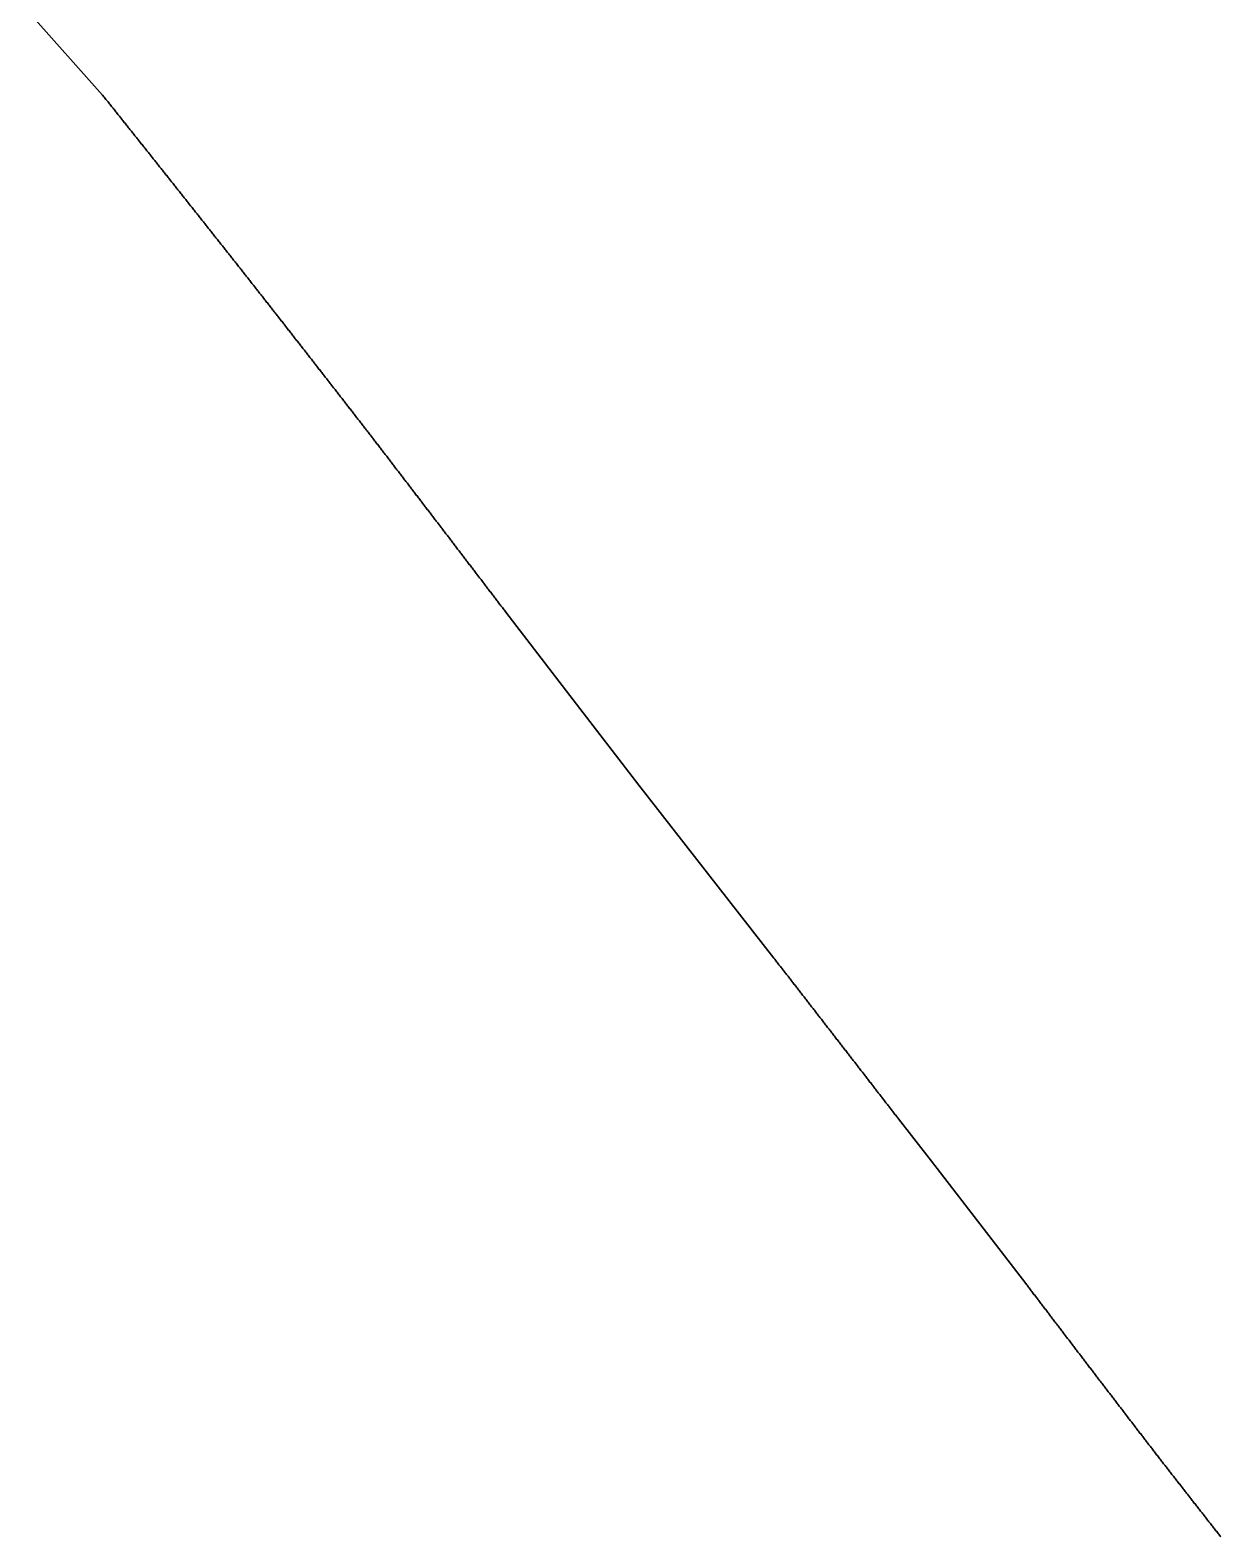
# Model space of a CAD drawing. Header units: inches. Extents: x 130170 to 284068, y 377793 to 804530.
# Drawn here: x 184656.6 to 184866.7, y 503491.8 to 503757.6 of the extents above; entities that cross this region are included whole.
import ezdxf

# ---------------------------------------------------------------- set-up
doc = ezdxf.new("R2010")
doc.units = ezdxf.units.IN
doc.header["$MEASUREMENT"] = 0
doc.layers.add('muni_il', color=7, linetype='Continuous')

msp = doc.modelspace()

# ---------------------------------------------------------------- linework, layer by layer
at = {"layer": 'muni_il'}
for points in [[(184866.66, 503491.77), (184866.53, 503491.93), (184866.41, 503492.09), (184866.29, 503492.24), (184866.16, 503492.4), (184866.04, 503492.56), (184865.92, 503492.72), (184865.79, 503492.87), (184865.67, 503493.03), (184865.55, 503493.19), (184865.42, 503493.35), (184865.3, 503493.5), (184865.18, 503493.66), (184865.05, 503493.82), (184864.93, 503493.98), (184864.81, 503494.13), (184864.68, 503494.29), (184864.56, 503494.45), (184864.44, 503494.61), (184864.31, 503494.76), (184864.19, 503494.92), (184864.07, 503495.08), (184863.94, 503495.24), (184863.82, 503495.39), (184863.7, 503495.55), (184863.57, 503495.71), (184863.45, 503495.87), (184863.33, 503496.02), (184863.2, 503496.18), (184863.08, 503496.34), (184862.96, 503496.5), (184862.83, 503496.65), (184862.71, 503496.81), (184862.59, 503496.97), (184862.46, 503497.13), (184862.34, 503497.28), (184862.22, 503497.44), (184862.1, 503497.6), (184861.97, 503497.76), (184861.85, 503497.91), (184861.73, 503498.07), (184861.6, 503498.23), (184861.48, 503498.39), (184861.36, 503498.54), (184861.23, 503498.7), (184861.11, 503498.86), (184860.99, 503499.02), (184860.86, 503499.17), (184860.74, 503499.33), (184860.62, 503499.49), (184860.49, 503499.65), (184860.37, 503499.81), (184860.25, 503499.96), (184860.13, 503500.12), (184860, 503500.28), (184859.88, 503500.44), (184859.76, 503500.59), (184859.63, 503500.75), (184859.51, 503500.91), (184859.39, 503501.07), (184859.26, 503501.22), (184859.14, 503501.38), (184859.02, 503501.54), (184858.9, 503501.7), (184858.77, 503501.86), (184858.65, 503502.01), (184858.53, 503502.17), (184858.4, 503502.33), (184858.28, 503502.49), (184858.16, 503502.64), (184858.03, 503502.8), (184857.91, 503502.96), (184857.79, 503503.12), (184857.67, 503503.27), (184857.54, 503503.43), (184857.42, 503503.59), (184857.3, 503503.75), (184857.17, 503503.91), (184857.05, 503504.06), (184856.93, 503504.22), (184856.81, 503504.38), (184856.68, 503504.54), (184856.56, 503504.69), (184856.44, 503504.85), (184856.31, 503505.01), (184856.19, 503505.17), (184856.07, 503505.33), (184855.95, 503505.48), (184855.82, 503505.64), (184855.7, 503505.8), (184855.58, 503505.96), (184855.45, 503506.12), (184855.33, 503506.27), (184855.19, 503506.45), (184855.07, 503506.61), (184854.95, 503506.77), (184854.83, 503506.93), (184854.7, 503507.09), (184854.58, 503507.25), (184854.46, 503507.41), (184854.34, 503507.56), (184854.22, 503507.72), (184854.09, 503507.88), (184853.97, 503508.04), (184853.85, 503508.2), (184853.73, 503508.36), (184853.61, 503508.52), (184853.49, 503508.67), (184853.36, 503508.83), (184853.24, 503508.99), (184853.12, 503509.15), (184853, 503509.31), (184852.88, 503509.47), (184852.75, 503509.63), (184852.63, 503509.79), (184852.51, 503509.94), (184852.39, 503510.1), (184852.27, 503510.26), (184852.15, 503510.42), (184852.02, 503510.58), (184851.9, 503510.74), (184851.78, 503510.9), (184851.66, 503511.05), (184851.54, 503511.21), (184851.42, 503511.37), (184851.29, 503511.53), (184851.17, 503511.69), (184851.05, 503511.85), (184850.93, 503512.01), (184850.81, 503512.16), (184850.68, 503512.32), (184850.56, 503512.48), (184850.44, 503512.64), (184850.32, 503512.8), (184850.2, 503512.96), (184850.08, 503513.12), (184849.95, 503513.28), (184849.83, 503513.43), (184849.71, 503513.59), (184849.59, 503513.75), (184849.47, 503513.91), (184849.35, 503514.07), (184849.22, 503514.23), (184849.1, 503514.39), (184848.98, 503514.55), (184848.86, 503514.7), (184848.74, 503514.86), (184848.62, 503515.02), (184848.49, 503515.18), (184848.37, 503515.34), (184848.25, 503515.5), (184848.13, 503515.66), (184848.01, 503515.82), (184847.89, 503515.97), (184847.76, 503516.13), (184847.64, 503516.29), (184847.52, 503516.45), (184847.4, 503516.61), (184847.28, 503516.77), (184847.16, 503516.93), (184847.04, 503517.09), (184846.91, 503517.24), (184846.79, 503517.4), (184846.67, 503517.56), (184846.55, 503517.72), (184846.43, 503517.88), (184846.31, 503518.04), (184846.18, 503518.2), (184846.06, 503518.36), (184845.94, 503518.52), (184845.82, 503518.67), (184845.7, 503518.83), (184845.58, 503518.99), (184845.46, 503519.15), (184845.33, 503519.31), (184845.21, 503519.47), (184845.09, 503519.63), (184844.97, 503519.79), (184844.85, 503519.95), (184844.73, 503520.1), (184844.6, 503520.26), (184844.48, 503520.42), (184844.36, 503520.58), (184844.24, 503520.74), (184844.12, 503520.9), (184844, 503521.06), (184843.88, 503521.22), (184843.75, 503521.37), (184843.63, 503521.53), (184843.51, 503521.69), (184843.39, 503521.85), (184843.27, 503522.01), (184843.15, 503522.17), (184843.03, 503522.33), (184842.9, 503522.49), (184842.78, 503522.65), (184842.66, 503522.8), (184842.54, 503522.96), (184842.42, 503523.12), (184842.3, 503523.28), (184842.18, 503523.44), (184842.05, 503523.6), (184841.93, 503523.76), (184841.81, 503523.92), (184841.69, 503524.08), (184841.57, 503524.24), (184841.45, 503524.39), (184841.33, 503524.55), (184841.2, 503524.71), (184841.08, 503524.87), (184840.96, 503525.03), (184840.84, 503525.19), (184840.72, 503525.35), (184840.6, 503525.51), (184840.48, 503525.67), (184840.35, 503525.82), (184840.23, 503525.98), (184840.11, 503526.14), (184839.99, 503526.3), (184839.87, 503526.46), (184839.75, 503526.62), (184839.63, 503526.78), (184839.51, 503526.94), (184839.38, 503527.1), (184839.26, 503527.26), (184839.14, 503527.41), (184839.02, 503527.57), (184838.9, 503527.73), (184838.78, 503527.89), (184838.66, 503528.05), (184838.53, 503528.21), (184838.41, 503528.37), (184838.29, 503528.53), (184838.17, 503528.69), (184838.05, 503528.85), (184837.93, 503529.01), (184837.81, 503529.16), (184837.69, 503529.32), (184837.56, 503529.48), (184837.44, 503529.64), (184837.32, 503529.8), (184837.2, 503529.96), (184837.08, 503530.12), (184836.96, 503530.28), (184836.84, 503530.44), (184836.72, 503530.6), (184836.59, 503530.75), (184836.47, 503530.91), (184836.35, 503531.07), (184836.23, 503531.23), (184836.11, 503531.39), (184835.99, 503531.55), (184835.87, 503531.71), (184835.75, 503531.87), (184835.63, 503532.03), (184835.5, 503532.19), (184835.38, 503532.35), (184835.26, 503532.51), (184835.14, 503532.66), (184835.02, 503532.82), (184834.9, 503532.98), (184834.78, 503533.14), (184834.66, 503533.3), (184834.53, 503533.46), (184834.41, 503533.62), (184834.29, 503533.78), (184834.17, 503533.94), (184834.05, 503534.1), (184833.93, 503534.26), (184833.81, 503534.41), (184833.69, 503534.57), (184833.57, 503534.73), (184833.44, 503534.89), (184833.32, 503535.05), (184833.2, 503535.21), (184833.08, 503535.37), (184832.96, 503535.53), (184832.84, 503535.69), (184832.72, 503535.85), (184832.6, 503536.01), (184832.48, 503536.17), (184832.36, 503536.32), (184832.23, 503536.48), (184815.6, 503558.05), (184809.78, 503565.53), (184809.65, 503565.69), (184809.53, 503565.85), (184809.41, 503566.01), (184809.29, 503566.17), (184809.17, 503566.32), (184809.04, 503566.48), (184808.92, 503566.64), (184808.8, 503566.8), (184808.68, 503566.96), (184808.55, 503567.12), (184808.43, 503567.27), (184808.31, 503567.43), (184808.19, 503567.59), (184808.07, 503567.75), (184807.94, 503567.91), (184807.82, 503568.07), (184807.7, 503568.22), (184807.58, 503568.38), (184807.45, 503568.54), (184807.33, 503568.7), (184807.21, 503568.86), (184807.09, 503569.01), (184806.96, 503569.17), (184806.84, 503569.33), (184806.72, 503569.49), (184806.6, 503569.65), (184806.48, 503569.81), (184806.35, 503569.96), (184806.23, 503570.12), (184806.11, 503570.28), (184805.99, 503570.44), (184805.86, 503570.6), (184805.74, 503570.76), (184805.62, 503570.91), (184805.5, 503571.07), (184805.37, 503571.23), (184805.25, 503571.39), (184805.13, 503571.55), (184805.01, 503571.7), (184804.88, 503571.86), (184804.76, 503572.02), (184804.64, 503572.18), (184804.52, 503572.34), (184804.4, 503572.5), (184804.27, 503572.65), (184804.15, 503572.81), (184804.03, 503572.97), (184803.91, 503573.13), (184803.78, 503573.29), (184803.66, 503573.44), (184803.54, 503573.6), (184803.42, 503573.76), (184803.29, 503573.92), (184803.17, 503574.08), (184803.05, 503574.24), (184802.93, 503574.39), (184802.8, 503574.55), (184802.68, 503574.71), (184802.56, 503574.87), (184802.44, 503575.03), (184802.31, 503575.18), (184802.19, 503575.34), (184802.07, 503575.5), (184801.95, 503575.66), (184801.82, 503575.82), (184801.7, 503575.97), (184801.58, 503576.13), (184801.46, 503576.29), (184801.33, 503576.45), (184801.21, 503576.61), (184801.09, 503576.77), (184800.97, 503576.92), (184800.84, 503577.08), (184800.72, 503577.24), (184800.6, 503577.4), (184800.48, 503577.56), (184800.35, 503577.71), (184800.23, 503577.87), (184800.11, 503578.03), (184799.99, 503578.19), (184799.86, 503578.35), (184799.74, 503578.5), (184799.62, 503578.66), (184799.5, 503578.82), (184799.37, 503578.98), (184799.25, 503579.14), (184799.13, 503579.29), (184799.01, 503579.45), (184798.88, 503579.61), (184798.76, 503579.77), (184798.64, 503579.93), (184798.52, 503580.09), (184798.39, 503580.24), (184798.27, 503580.4), (184798.15, 503580.56), (184798.03, 503580.72), (184797.9, 503580.88), (184797.78, 503581.03), (184797.66, 503581.19), (184797.54, 503581.35), (184797.41, 503581.51), (184797.29, 503581.67), (184797.17, 503581.82), (184797.05, 503581.98), (184796.92, 503582.14), (184796.8, 503582.3), (184796.68, 503582.46), (184796.56, 503582.61), (184796.43, 503582.77), (184796.31, 503582.93), (184796.19, 503583.09), (184796.07, 503583.25), (184795.94, 503583.4), (184795.82, 503583.56), (184795.7, 503583.72), (184795.57, 503583.88), (184795.45, 503584.04), (184795.33, 503584.19), (184795.21, 503584.35), (184795.08, 503584.51), (184794.96, 503584.67), (184794.84, 503584.83), (184794.72, 503584.98), (184794.59, 503585.14), (184794.47, 503585.3), (184794.35, 503585.46), (184794.23, 503585.62), (184794.1, 503585.77), (184793.98, 503585.93), (184793.86, 503586.09), (184793.73, 503586.25), (184793.61, 503586.41), (184793.49, 503586.56), (184793.37, 503586.72), (184793.24, 503586.88), (184793.12, 503587.04), (184793, 503587.2), (184792.88, 503587.35), (184792.75, 503587.51), (184792.63, 503587.67), (184792.51, 503587.83), (184792.38, 503587.98), (184792.26, 503588.14), (184792.14, 503588.3), (184792.02, 503588.46), (184791.89, 503588.62), (184791.77, 503588.77), (184791.65, 503588.93), (184791.53, 503589.09), (184791.4, 503589.25), (184791.28, 503589.41), (184791.16, 503589.56), (184791.03, 503589.72), (184790.91, 503589.88), (184790.79, 503590.04), (184790.67, 503590.2), (184790.54, 503590.35), (184790.42, 503590.51), (184790.3, 503590.67), (184790.18, 503590.83), (184790.05, 503590.98), (184789.93, 503591.14), (184789.81, 503591.3), (184789.68, 503591.46), (184789.56, 503591.62), (184789.44, 503591.77), (184789.32, 503591.93), (184789.19, 503592.09), (184789.07, 503592.25), (184788.95, 503592.41), (184788.82, 503592.56), (184788.7, 503592.72), (184788.58, 503592.88), (184788.46, 503593.04), (184788.33, 503593.19), (184788.21, 503593.35), (184788.09, 503593.51), (184787.96, 503593.67), (184787.8, 503593.88), (184763.97, 503624.41), (184752.38, 503639.44), (184740.51, 503654.91), (184740.39, 503655.07), (184740.27, 503655.23), (184740.15, 503655.39), (184740.03, 503655.55), (184739.91, 503655.71), (184739.79, 503655.87), (184739.66, 503656.02), (184739.54, 503656.18), (184739.42, 503656.34), (184739.3, 503656.5), (184739.18, 503656.66), (184739.06, 503656.82), (184738.94, 503656.98), (184738.82, 503657.14), (184738.69, 503657.3), (184738.57, 503657.46), (184738.45, 503657.61), (184738.33, 503657.77), (184738.21, 503657.93), (184738.09, 503658.09), (184737.97, 503658.25), (184737.85, 503658.41), (184737.72, 503658.57), (184737.6, 503658.73), (184737.48, 503658.89), (184737.36, 503659.05), (184737.24, 503659.21), (184737.12, 503659.36), (184737, 503659.52), (184736.87, 503659.68), (184736.75, 503659.84), (184736.63, 503660), (184736.51, 503660.16), (184736.39, 503660.32), (184736.27, 503660.48), (184736.15, 503660.64), (184736.03, 503660.8), (184735.9, 503660.95), (184735.78, 503661.11), (184735.66, 503661.27), (184735.54, 503661.43), (184735.42, 503661.59), (184735.3, 503661.75), (184735.18, 503661.91), (184735.05, 503662.07), (184734.93, 503662.23), (184734.81, 503662.38), (184734.69, 503662.54), (184734.57, 503662.7), (184734.45, 503662.86), (184734.33, 503663.02), (184734.21, 503663.18), (184734.08, 503663.34), (184733.96, 503663.5), (184733.84, 503663.66), (184733.72, 503663.82), (184733.6, 503663.97), (184733.48, 503664.13), (184733.36, 503664.29), (184733.23, 503664.45), (184733.11, 503664.61), (184732.99, 503664.77), (184732.87, 503664.93), (184732.75, 503665.09), (184732.63, 503665.25), (184732.51, 503665.4), (184732.38, 503665.56), (184732.26, 503665.72), (184732.14, 503665.88), (184732.02, 503666.04), (184731.9, 503666.2), (184731.78, 503666.36), (184731.66, 503666.52), (184731.53, 503666.68), (184731.41, 503666.84), (184731.29, 503666.99), (184731.17, 503667.15), (184731.05, 503667.31), (184730.93, 503667.47), (184730.81, 503667.63), (184730.68, 503667.79), (184730.56, 503667.95), (184730.44, 503668.11), (184730.32, 503668.27), (184730.2, 503668.42), (184730.08, 503668.58), (184729.96, 503668.74), (184729.83, 503668.9), (184729.71, 503669.06), (184729.59, 503669.22), (184729.47, 503669.38), (184729.35, 503669.54), (184729.23, 503669.7), (184729.1, 503669.85), (184728.98, 503670.01), (184728.86, 503670.17), (184728.74, 503670.33), (184728.62, 503670.49), (184728.5, 503670.65), (184728.38, 503670.81), (184728.25, 503670.97), (184728.13, 503671.12), (184728.01, 503671.28), (184727.89, 503671.44), (184727.77, 503671.6), (184727.65, 503671.76), (184727.53, 503671.92), (184727.4, 503672.08), (184727.28, 503672.24), (184727.16, 503672.4), (184727.04, 503672.55), (184726.92, 503672.71), (184726.8, 503672.87), (184726.67, 503673.03), (184726.55, 503673.19), (184726.43, 503673.35), (184726.31, 503673.51), (184726.19, 503673.67), (184726.07, 503673.82), (184725.94, 503673.98), (184725.82, 503674.14), (184725.7, 503674.3), (184725.58, 503674.46), (184725.46, 503674.62), (184725.34, 503674.78), (184725.22, 503674.94), (184725.09, 503675.1), (184724.97, 503675.25), (184724.85, 503675.41), (184724.73, 503675.57), (184724.61, 503675.73), (184724.49, 503675.89), (184724.36, 503676.05), (184724.24, 503676.21), (184724.12, 503676.37), (184724, 503676.52), (184723.88, 503676.68), (184723.76, 503676.84), (184723.63, 503677), (184723.51, 503677.16), (184723.39, 503677.32), (184723.27, 503677.48), (184723.15, 503677.64), (184723.03, 503677.79), (184722.9, 503677.95), (184722.78, 503678.11), (184722.66, 503678.27), (184722.54, 503678.43), (184722.42, 503678.59), (184722.3, 503678.75), (184722.17, 503678.91), (184722.05, 503679.06), (184721.93, 503679.22), (184721.81, 503679.38), (184721.69, 503679.54), (184721.57, 503679.7), (184721.44, 503679.86), (184721.32, 503680.02), (184721.2, 503680.18), (184721.08, 503680.33), (184720.96, 503680.49), (184720.84, 503680.65), (184720.71, 503680.81), (184720.59, 503680.97), (184720.47, 503681.13), (184720.35, 503681.29), (184720.23, 503681.45), (184720.11, 503681.6), (184719.98, 503681.76), (184719.86, 503681.92), (184719.74, 503682.08), (184719.62, 503682.24), (184719.5, 503682.4), (184719.38, 503682.56), (184719.25, 503682.71), (184719.13, 503682.87), (184719.01, 503683.03), (184718.89, 503683.19), (184718.77, 503683.35), (184718.64, 503683.51), (184718.52, 503683.67), (184718.4, 503683.83), (184718.28, 503683.98), (184718.16, 503684.14), (184718.04, 503684.3), (184717.91, 503684.46), (184717.79, 503684.62), (184717.67, 503684.78), (184717.55, 503684.94), (184717.43, 503685.09), (184717.31, 503685.25), (184717.18, 503685.41), (184717.06, 503685.57), (184716.94, 503685.73), (184716.82, 503685.89), (184716.65, 503686.11), (184716.52, 503686.27), (184716.4, 503686.43), (184716.28, 503686.59), (184716.16, 503686.74), (184716.03, 503686.9), (184715.91, 503687.06), (184715.79, 503687.22), (184715.67, 503687.38), (184715.54, 503687.53), (184715.42, 503687.69), (184715.3, 503687.85), (184715.18, 503688.01), (184715.05, 503688.17), (184714.93, 503688.32), (184714.81, 503688.48), (184714.69, 503688.64), (184714.56, 503688.8), (184714.44, 503688.96), (184714.32, 503689.11), (184714.2, 503689.27), (184714.07, 503689.43), (184713.95, 503689.59), (184713.83, 503689.75), (184713.7, 503689.9), (184713.58, 503690.06), (184713.46, 503690.22), (184713.34, 503690.38), (184713.21, 503690.54), (184713.09, 503690.69), (184712.97, 503690.85), (184712.85, 503691.01), (184712.72, 503691.17), (184712.6, 503691.32), (184712.48, 503691.48), (184712.35, 503691.64), (184712.23, 503691.8), (184712.11, 503691.96), (184711.99, 503692.11), (184711.86, 503692.27), (184711.74, 503692.43), (184711.62, 503692.59), (184711.5, 503692.75), (184711.37, 503692.9), (184711.25, 503693.06), (184711.13, 503693.22), (184711, 503693.38), (184710.88, 503693.53), (184710.76, 503693.69), (184710.64, 503693.85), (184710.51, 503694.01), (184710.39, 503694.17), (184710.27, 503694.32), (184710.14, 503694.48), (184710.02, 503694.64), (184709.9, 503694.8), (184709.78, 503694.96), (184709.65, 503695.11), (184709.53, 503695.27), (184709.41, 503695.43), (184709.28, 503695.59), (184709.16, 503695.74), (184709.04, 503695.9), (184708.92, 503696.06), (184708.79, 503696.22), (184708.67, 503696.38), (184708.55, 503696.53), (184708.42, 503696.69), (184708.3, 503696.85), (184708.18, 503697.01), (184708.05, 503697.16), (184707.93, 503697.32), (184707.81, 503697.48), (184707.69, 503697.64), (184707.56, 503697.79), (184707.44, 503697.95), (184707.32, 503698.11), (184707.19, 503698.27), (184707.07, 503698.43), (184706.95, 503698.58), (184706.82, 503698.74), (184706.7, 503698.9), (184706.58, 503699.06), (184706.46, 503699.21), (184706.33, 503699.37), (184706.21, 503699.53), (184706.09, 503699.69), (184705.96, 503699.85), (184705.84, 503700), (184705.72, 503700.16), (184705.59, 503700.32), (184705.47, 503700.48), (184705.35, 503700.63), (184705.23, 503700.79), (184705.1, 503700.95), (184704.98, 503701.11), (184704.86, 503701.26), (184704.73, 503701.42), (184704.61, 503701.58), (184704.49, 503701.74), (184704.36, 503701.89), (184704.24, 503702.05), (184704.12, 503702.21), (184703.99, 503702.37), (184703.87, 503702.52), (184703.75, 503702.68), (184703.62, 503702.84), (184703.5, 503703), (184703.38, 503703.15), (184703.25, 503703.31), (184703.13, 503703.47), (184703.01, 503703.63), (184702.89, 503703.79), (184702.76, 503703.94), (184702.64, 503704.1), (184702.52, 503704.26), (184702.39, 503704.42), (184702.27, 503704.57), (184702.15, 503704.73), (184702.02, 503704.89), (184701.9, 503705.05), (184701.78, 503705.2), (184701.65, 503705.36), (184701.53, 503705.52), (184701.41, 503705.68), (184701.28, 503705.83), (184701.16, 503705.99), (184701.04, 503706.15), (184700.91, 503706.31), (184700.79, 503706.46), (184700.67, 503706.62), (184700.54, 503706.78), (184700.42, 503706.94), (184700.3, 503707.09), (184700.17, 503707.25), (184700.05, 503707.41), (184699.93, 503707.56), (184699.8, 503707.72), (184699.68, 503707.88), (184699.56, 503708.04), (184699.43, 503708.19), (184699.31, 503708.35), (184699.19, 503708.51), (184699.06, 503708.67), (184698.94, 503708.82), (184698.82, 503708.98), (184698.69, 503709.14), (184698.57, 503709.3), (184698.45, 503709.45), (184698.32, 503709.61), (184698.2, 503709.77), (184698.08, 503709.93), (184697.95, 503710.08), (184697.83, 503710.24), (184697.71, 503710.4), (184697.58, 503710.56), (184697.46, 503710.71), (184697.33, 503710.87), (184697.21, 503711.03), (184697.09, 503711.18), (184696.96, 503711.34), (184696.84, 503711.5), (184696.72, 503711.66), (184696.59, 503711.81), (184696.47, 503711.97), (184696.35, 503712.13), (184696.22, 503712.29), (184696.1, 503712.44), (184695.98, 503712.6), (184695.85, 503712.76), (184695.73, 503712.91), (184695.61, 503713.07), (184695.48, 503713.23), (184695.36, 503713.39), (184695.24, 503713.54), (184695.11, 503713.7), (184694.99, 503713.86), (184694.86, 503714.02), (184694.74, 503714.17), (184694.62, 503714.33), (184694.49, 503714.49), (184694.37, 503714.64), (184694.25, 503714.8), (184694.12, 503714.96), (184694, 503715.12), (184693.88, 503715.27), (184693.75, 503715.43), (184693.63, 503715.59), (184693.5, 503715.75), (184693.38, 503715.9), (184693.26, 503716.06), (184693.13, 503716.22), (184692.99, 503716.39), (184692.87, 503716.55), (184692.75, 503716.71), (184692.62, 503716.86), (184692.5, 503717.02), (184692.37, 503717.18), (184692.25, 503717.34), (184692.13, 503717.49), (184692, 503717.65), (184691.88, 503717.81), (184691.75, 503717.96), (184691.63, 503718.12), (184691.5, 503718.28), (184691.38, 503718.43), (184691.26, 503718.59), (184691.13, 503718.75), (184691.01, 503718.9), (184690.88, 503719.06), (184690.76, 503719.22), (184690.64, 503719.37), (184690.51, 503719.53), (184690.39, 503719.69), (184690.26, 503719.84), (184690.14, 503720), (184690.02, 503720.16), (184689.89, 503720.31), (184689.77, 503720.47), (184689.64, 503720.63), (184689.52, 503720.78), (184689.39, 503720.94), (184689.27, 503721.1), (184689.15, 503721.26), (184689.02, 503721.41), (184688.9, 503721.57), (184688.77, 503721.73), (184688.65, 503721.88), (184688.52, 503722.04), (184688.4, 503722.2), (184688.28, 503722.35), (184688.15, 503722.51), (184688.03, 503722.67), (184687.9, 503722.82), (184687.78, 503722.98), (184687.66, 503723.14), (184687.53, 503723.29), (184687.41, 503723.45), (184687.28, 503723.61), (184687.16, 503723.76), (184687.03, 503723.92), (184686.91, 503724.08), (184686.79, 503724.23), (184686.66, 503724.39), (184686.54, 503724.55), (184686.41, 503724.7), (184686.29, 503724.86), (184686.16, 503725.02), (184686.04, 503725.17), (184685.92, 503725.33), (184685.79, 503725.49), (184685.67, 503725.64), (184685.54, 503725.8), (184685.42, 503725.96), (184685.29, 503726.11), (184685.17, 503726.27), (184685.05, 503726.43), (184684.92, 503726.58), (184684.8, 503726.74), (184684.67, 503726.9), (184684.55, 503727.05), (184684.42, 503727.21), (184684.3, 503727.37), (184684.18, 503727.52), (184684.05, 503727.68), (184683.93, 503727.84), (184683.8, 503727.99), (184683.68, 503728.15), (184683.55, 503728.31), (184683.43, 503728.46), (184683.31, 503728.62), (184683.18, 503728.78), (184683.06, 503728.93), (184682.93, 503729.09), (184682.81, 503729.25), (184682.68, 503729.4), (184682.56, 503729.56), (184682.43, 503729.72), (184682.31, 503729.87), (184682.19, 503730.03), (184682.06, 503730.19), (184681.94, 503730.34), (184681.81, 503730.5), (184681.69, 503730.66), (184681.56, 503730.81), (184681.44, 503730.97), (184681.32, 503731.13), (184681.19, 503731.28), (184681.07, 503731.44), (184680.94, 503731.6), (184680.82, 503731.75), (184680.69, 503731.91), (184680.57, 503732.07), (184680.44, 503732.22), (184680.32, 503732.38), (184680.2, 503732.54), (184680.07, 503732.69), (184679.95, 503732.85), (184679.82, 503733.01), (184679.7, 503733.16), (184679.57, 503733.32), (184679.45, 503733.47), (184679.32, 503733.63), (184679.2, 503733.79), (184679.08, 503733.94), (184678.95, 503734.1), (184678.83, 503734.26), (184678.7, 503734.41), (184678.58, 503734.57), (184678.45, 503734.73), (184678.33, 503734.88), (184678.2, 503735.04), (184678.08, 503735.2), (184677.95, 503735.35), (184677.83, 503735.51), (184677.71, 503735.67), (184677.58, 503735.82), (184677.46, 503735.98), (184677.33, 503736.14), (184677.21, 503736.29), (184677.08, 503736.45), (184676.96, 503736.61), (184676.83, 503736.76), (184676.71, 503736.92), (184676.58, 503737.07), (184676.46, 503737.23), (184676.34, 503737.39), (184676.21, 503737.54), (184676.09, 503737.7), (184675.96, 503737.86), (184675.84, 503738.01), (184675.71, 503738.17), (184675.59, 503738.33), (184675.46, 503738.48), (184675.34, 503738.64), (184675.21, 503738.8), (184675.09, 503738.95), (184674.97, 503739.11), (184674.84, 503739.27), (184674.72, 503739.42), (184674.59, 503739.58), (184674.47, 503739.73), (184674.34, 503739.89), (184674.22, 503740.05), (184674.09, 503740.2), (184673.97, 503740.36), (184673.84, 503740.52), (184673.72, 503740.67), (184673.59, 503740.83), (184673.47, 503740.99), (184673.35, 503741.14), (184673.22, 503741.3), (184673.1, 503741.46), (184672.97, 503741.61), (184672.85, 503741.77), (184672.72, 503741.92), (184672.6, 503742.08), (184672.47, 503742.24), (184672.35, 503742.39), (184672.22, 503742.55), (184672.1, 503742.71), (184671.97, 503742.86), (184671.85, 503743.02), (184671.72, 503743.18), (184671.6, 503743.33), (184671.48, 503743.49), (184671.35, 503743.64), (184671.23, 503743.8), (184671.1, 503743.96), (184670.98, 503744.11), (184670.85, 503744.27), (184670.73, 503744.43), (184670.6, 503744.58), (184670.48, 503744.74), (184670.35, 503744.9), (184670.23, 503745.05), (184670.1, 503745.21), (184669.98, 503745.36), (184669.85, 503745.52), (184669.73, 503745.68), (184669.6, 503745.83), (184669.38, 503746.12), (184656.6, 503760.44)], [(184656.6, 503760.44), (184669.38, 503746.12), (184669.6, 503745.83), (184669.73, 503745.68), (184669.85, 503745.52), (184669.98, 503745.36), (184670.1, 503745.21), (184670.23, 503745.05), (184670.35, 503744.9), (184670.48, 503744.74), (184670.6, 503744.58), (184670.73, 503744.43), (184670.85, 503744.27), (184670.98, 503744.11), (184671.1, 503743.96), (184671.23, 503743.8), (184671.35, 503743.64), (184671.48, 503743.49), (184671.6, 503743.33), (184671.72, 503743.18), (184671.85, 503743.02), (184671.97, 503742.86), (184672.1, 503742.71), (184672.22, 503742.55), (184672.35, 503742.39), (184672.47, 503742.24), (184672.6, 503742.08), (184672.72, 503741.92), (184672.85, 503741.77), (184672.97, 503741.61), (184673.1, 503741.46), (184673.22, 503741.3), (184673.35, 503741.14), (184673.47, 503740.99), (184673.59, 503740.83), (184673.72, 503740.67), (184673.84, 503740.52), (184673.97, 503740.36), (184674.09, 503740.2), (184674.22, 503740.05), (184674.34, 503739.89), (184674.47, 503739.73), (184674.59, 503739.58), (184674.72, 503739.42), (184674.84, 503739.27), (184674.97, 503739.11), (184675.09, 503738.95), (184675.21, 503738.8), (184675.34, 503738.64), (184675.46, 503738.48), (184675.59, 503738.33), (184675.71, 503738.17), (184675.84, 503738.01), (184675.96, 503737.86), (184676.09, 503737.7), (184676.21, 503737.54), (184676.34, 503737.39), (184676.46, 503737.23), (184676.58, 503737.07), (184676.71, 503736.92), (184676.83, 503736.76), (184676.96, 503736.61), (184677.08, 503736.45), (184677.21, 503736.29), (184677.33, 503736.14), (184677.46, 503735.98), (184677.58, 503735.82), (184677.71, 503735.67), (184677.83, 503735.51), (184677.95, 503735.35), (184678.08, 503735.2), (184678.2, 503735.04), (184678.33, 503734.88), (184678.45, 503734.73), (184678.58, 503734.57), (184678.7, 503734.41), (184678.83, 503734.26), (184678.95, 503734.1), (184679.08, 503733.94), (184679.2, 503733.79), (184679.32, 503733.63), (184679.45, 503733.47), (184679.57, 503733.32), (184679.7, 503733.16), (184679.82, 503733.01), (184679.95, 503732.85), (184680.07, 503732.69), (184680.2, 503732.54), (184680.32, 503732.38), (184680.44, 503732.22), (184680.57, 503732.07), (184680.69, 503731.91), (184680.82, 503731.75), (184680.94, 503731.6), (184681.07, 503731.44), (184681.19, 503731.28), (184681.32, 503731.13), (184681.44, 503730.97), (184681.56, 503730.81), (184681.69, 503730.66), (184681.81, 503730.5), (184681.94, 503730.34), (184682.06, 503730.19), (184682.19, 503730.03), (184682.31, 503729.87), (184682.43, 503729.72), (184682.56, 503729.56), (184682.68, 503729.4), (184682.81, 503729.25), (184682.93, 503729.09), (184683.06, 503728.93), (184683.18, 503728.78), (184683.31, 503728.62), (184683.43, 503728.46), (184683.55, 503728.31), (184683.68, 503728.15), (184683.8, 503727.99), (184683.93, 503727.84), (184684.05, 503727.68), (184684.18, 503727.52), (184684.3, 503727.37), (184684.42, 503727.21), (184684.55, 503727.05), (184684.67, 503726.9), (184684.8, 503726.74), (184684.92, 503726.58), (184685.05, 503726.43), (184685.17, 503726.27), (184685.29, 503726.11), (184685.42, 503725.96), (184685.54, 503725.8), (184685.67, 503725.64), (184685.79, 503725.49), (184685.92, 503725.33), (184686.04, 503725.17), (184686.16, 503725.02), (184686.29, 503724.86), (184686.41, 503724.7), (184686.54, 503724.55), (184686.66, 503724.39), (184686.79, 503724.23), (184686.91, 503724.08), (184687.03, 503723.92), (184687.16, 503723.76), (184687.28, 503723.61), (184687.41, 503723.45), (184687.53, 503723.29), (184687.66, 503723.14), (184687.78, 503722.98), (184687.9, 503722.82), (184688.03, 503722.67), (184688.15, 503722.51), (184688.28, 503722.35), (184688.4, 503722.2), (184688.52, 503722.04), (184688.65, 503721.88), (184688.77, 503721.73), (184688.9, 503721.57), (184689.02, 503721.41), (184689.15, 503721.26), (184689.27, 503721.1), (184689.39, 503720.94), (184689.52, 503720.78), (184689.64, 503720.63), (184689.77, 503720.47), (184689.89, 503720.31), (184690.02, 503720.16), (184690.14, 503720), (184690.26, 503719.84), (184690.39, 503719.69), (184690.51, 503719.53), (184690.64, 503719.37), (184690.76, 503719.22), (184690.88, 503719.06), (184691.01, 503718.9), (184691.13, 503718.75), (184691.26, 503718.59), (184691.38, 503718.43), (184691.5, 503718.28), (184691.63, 503718.12), (184691.75, 503717.96), (184691.88, 503717.81), (184692, 503717.65), (184692.13, 503717.49), (184692.25, 503717.34), (184692.37, 503717.18), (184692.5, 503717.02), (184692.62, 503716.86), (184692.75, 503716.71), (184692.87, 503716.55), (184692.99, 503716.39), (184693.13, 503716.22), (184693.26, 503716.06), (184693.38, 503715.9), (184693.5, 503715.75), (184693.63, 503715.59), (184693.75, 503715.43), (184693.88, 503715.27), (184694, 503715.12), (184694.12, 503714.96), (184694.25, 503714.8), (184694.37, 503714.64), (184694.49, 503714.49), (184694.62, 503714.33), (184694.74, 503714.17), (184694.86, 503714.02), (184694.99, 503713.86), (184695.11, 503713.7), (184695.24, 503713.54), (184695.36, 503713.39), (184695.48, 503713.23), (184695.61, 503713.07), (184695.73, 503712.91), (184695.85, 503712.76), (184695.98, 503712.6), (184696.1, 503712.44), (184696.22, 503712.29), (184696.35, 503712.13), (184696.47, 503711.97), (184696.59, 503711.81), (184696.72, 503711.66), (184696.84, 503711.5), (184696.96, 503711.34), (184697.09, 503711.18), (184697.21, 503711.03), (184697.33, 503710.87), (184697.46, 503710.71), (184697.58, 503710.56), (184697.71, 503710.4), (184697.83, 503710.24), (184697.95, 503710.08), (184698.08, 503709.93), (184698.2, 503709.77), (184698.32, 503709.61), (184698.45, 503709.45), (184698.57, 503709.3), (184698.69, 503709.14), (184698.82, 503708.98), (184698.94, 503708.82), (184699.06, 503708.67), (184699.19, 503708.51), (184699.31, 503708.35), (184699.43, 503708.19), (184699.56, 503708.04), (184699.68, 503707.88), (184699.8, 503707.72), (184699.93, 503707.56), (184700.05, 503707.41), (184700.17, 503707.25), (184700.3, 503707.09), (184700.42, 503706.94), (184700.54, 503706.78), (184700.67, 503706.62), (184700.79, 503706.46), (184700.91, 503706.31), (184701.04, 503706.15), (184701.16, 503705.99), (184701.28, 503705.83), (184701.41, 503705.68), (184701.53, 503705.52), (184701.65, 503705.36), (184701.78, 503705.2), (184701.9, 503705.05), (184702.02, 503704.89), (184702.15, 503704.73), (184702.27, 503704.57), (184702.39, 503704.42), (184702.52, 503704.26), (184702.64, 503704.1), (184702.76, 503703.94), (184702.89, 503703.79), (184703.01, 503703.63), (184703.13, 503703.47), (184703.25, 503703.31), (184703.38, 503703.15), (184703.5, 503703), (184703.62, 503702.84), (184703.75, 503702.68), (184703.87, 503702.52), (184703.99, 503702.37), (184704.12, 503702.21), (184704.24, 503702.05), (184704.36, 503701.89), (184704.49, 503701.74), (184704.61, 503701.58), (184704.73, 503701.42), (184704.86, 503701.26), (184704.98, 503701.11), (184705.1, 503700.95), (184705.23, 503700.79), (184705.35, 503700.63), (184705.47, 503700.48), (184705.59, 503700.32), (184705.72, 503700.16), (184705.84, 503700), (184705.96, 503699.85), (184706.09, 503699.69), (184706.21, 503699.53), (184706.33, 503699.37), (184706.46, 503699.21), (184706.58, 503699.06), (184706.7, 503698.9), (184706.82, 503698.74), (184706.95, 503698.58), (184707.07, 503698.43), (184707.19, 503698.27), (184707.32, 503698.11), (184707.44, 503697.95), (184707.56, 503697.79), (184707.69, 503697.64), (184707.81, 503697.48), (184707.93, 503697.32), (184708.05, 503697.16), (184708.18, 503697.01), (184708.3, 503696.85), (184708.42, 503696.69), (184708.55, 503696.53), (184708.67, 503696.38), (184708.79, 503696.22), (184708.92, 503696.06), (184709.04, 503695.9), (184709.16, 503695.74), (184709.28, 503695.59), (184709.41, 503695.43), (184709.53, 503695.27), (184709.65, 503695.11), (184709.78, 503694.96), (184709.9, 503694.8), (184710.02, 503694.64), (184710.14, 503694.48), (184710.27, 503694.32), (184710.39, 503694.17), (184710.51, 503694.01), (184710.64, 503693.85), (184710.76, 503693.69), (184710.88, 503693.53), (184711, 503693.38), (184711.13, 503693.22), (184711.25, 503693.06), (184711.37, 503692.9), (184711.5, 503692.75), (184711.62, 503692.59), (184711.74, 503692.43), (184711.86, 503692.27), (184711.99, 503692.11), (184712.11, 503691.96), (184712.23, 503691.8), (184712.35, 503691.64), (184712.48, 503691.48), (184712.6, 503691.32), (184712.72, 503691.17), (184712.85, 503691.01), (184712.97, 503690.85), (184713.09, 503690.69), (184713.21, 503690.54), (184713.34, 503690.38), (184713.46, 503690.22), (184713.58, 503690.06), (184713.7, 503689.9), (184713.83, 503689.75), (184713.95, 503689.59), (184714.07, 503689.43), (184714.2, 503689.27), (184714.32, 503689.11), (184714.44, 503688.96), (184714.56, 503688.8), (184714.69, 503688.64), (184714.81, 503688.48), (184714.93, 503688.32), (184715.05, 503688.17), (184715.18, 503688.01), (184715.3, 503687.85), (184715.42, 503687.69), (184715.54, 503687.53), (184715.67, 503687.38), (184715.79, 503687.22), (184715.91, 503687.06), (184716.03, 503686.9), (184716.16, 503686.74), (184716.28, 503686.59), (184716.4, 503686.43), (184716.52, 503686.27), (184716.65, 503686.11), (184716.82, 503685.89), (184716.94, 503685.73), (184717.06, 503685.57), (184717.18, 503685.41), (184717.31, 503685.25), (184717.43, 503685.09), (184717.55, 503684.94), (184717.67, 503684.78), (184717.79, 503684.62), (184717.91, 503684.46), (184718.04, 503684.3), (184718.16, 503684.14), (184718.28, 503683.98), (184718.4, 503683.83), (184718.52, 503683.67), (184718.64, 503683.51), (184718.77, 503683.35), (184718.89, 503683.19), (184719.01, 503683.03), (184719.13, 503682.87), (184719.25, 503682.71), (184719.38, 503682.56), (184719.5, 503682.4), (184719.62, 503682.24), (184719.74, 503682.08), (184719.86, 503681.92), (184719.98, 503681.76), (184720.11, 503681.6), (184720.23, 503681.45), (184720.35, 503681.29), (184720.47, 503681.13), (184720.59, 503680.97), (184720.71, 503680.81), (184720.84, 503680.65), (184720.96, 503680.49), (184721.08, 503680.33), (184721.2, 503680.18), (184721.32, 503680.02), (184721.44, 503679.86), (184721.57, 503679.7), (184721.69, 503679.54), (184721.81, 503679.38), (184721.93, 503679.22), (184722.05, 503679.06), (184722.17, 503678.91), (184722.3, 503678.75), (184722.42, 503678.59), (184722.54, 503678.43), (184722.66, 503678.27), (184722.78, 503678.11), (184722.9, 503677.95), (184723.03, 503677.79), (184723.15, 503677.64), (184723.27, 503677.48), (184723.39, 503677.32), (184723.51, 503677.16), (184723.63, 503677), (184723.76, 503676.84), (184723.88, 503676.68), (184724, 503676.52), (184724.12, 503676.37), (184724.24, 503676.21), (184724.36, 503676.05), (184724.49, 503675.89), (184724.61, 503675.73), (184724.73, 503675.57), (184724.85, 503675.41), (184724.97, 503675.25), (184725.09, 503675.1), (184725.22, 503674.94), (184725.34, 503674.78), (184725.46, 503674.62), (184725.58, 503674.46), (184725.7, 503674.3), (184725.82, 503674.14), (184725.94, 503673.98), (184726.07, 503673.82), (184726.19, 503673.67), (184726.31, 503673.51), (184726.43, 503673.35), (184726.55, 503673.19), (184726.67, 503673.03), (184726.8, 503672.87), (184726.92, 503672.71), (184727.04, 503672.55), (184727.16, 503672.4), (184727.28, 503672.24), (184727.4, 503672.08), (184727.53, 503671.92), (184727.65, 503671.76), (184727.77, 503671.6), (184727.89, 503671.44), (184728.01, 503671.28), (184728.13, 503671.12), (184728.25, 503670.97), (184728.38, 503670.81), (184728.5, 503670.65), (184728.62, 503670.49), (184728.74, 503670.33), (184728.86, 503670.17), (184728.98, 503670.01), (184729.1, 503669.85), (184729.23, 503669.7), (184729.35, 503669.54), (184729.47, 503669.38), (184729.59, 503669.22), (184729.71, 503669.06), (184729.83, 503668.9), (184729.96, 503668.74), (184730.08, 503668.58), (184730.2, 503668.42), (184730.32, 503668.27), (184730.44, 503668.11), (184730.56, 503667.95), (184730.68, 503667.79), (184730.81, 503667.63), (184730.93, 503667.47), (184731.05, 503667.31), (184731.17, 503667.15), (184731.29, 503666.99), (184731.41, 503666.84), (184731.53, 503666.68), (184731.66, 503666.52), (184731.78, 503666.36), (184731.9, 503666.2), (184732.02, 503666.04), (184732.14, 503665.88), (184732.26, 503665.72), (184732.38, 503665.56), (184732.51, 503665.4), (184732.63, 503665.25), (184732.75, 503665.09), (184732.87, 503664.93), (184732.99, 503664.77), (184733.11, 503664.61), (184733.23, 503664.45), (184733.36, 503664.29), (184733.48, 503664.13), (184733.6, 503663.97), (184733.72, 503663.82), (184733.84, 503663.66), (184733.96, 503663.5), (184734.08, 503663.34), (184734.21, 503663.18), (184734.33, 503663.02), (184734.45, 503662.86), (184734.57, 503662.7), (184734.69, 503662.54), (184734.81, 503662.38), (184734.93, 503662.23), (184735.05, 503662.07), (184735.18, 503661.91), (184735.3, 503661.75), (184735.42, 503661.59), (184735.54, 503661.43), (184735.66, 503661.27), (184735.78, 503661.11), (184735.9, 503660.95), (184736.03, 503660.8), (184736.15, 503660.64), (184736.27, 503660.48), (184736.39, 503660.32), (184736.51, 503660.16), (184736.63, 503660), (184736.75, 503659.84), (184736.87, 503659.68), (184737, 503659.52), (184737.12, 503659.36), (184737.24, 503659.21), (184737.36, 503659.05), (184737.48, 503658.89), (184737.6, 503658.73), (184737.72, 503658.57), (184737.85, 503658.41), (184737.97, 503658.25), (184738.09, 503658.09), (184738.21, 503657.93), (184738.33, 503657.77), (184738.45, 503657.61), (184738.57, 503657.46), (184738.69, 503657.3), (184738.82, 503657.14), (184738.94, 503656.98), (184739.06, 503656.82), (184739.18, 503656.66), (184739.3, 503656.5), (184739.42, 503656.34), (184739.54, 503656.18), (184739.66, 503656.02), (184739.79, 503655.87), (184739.91, 503655.71), (184740.03, 503655.55), (184740.15, 503655.39), (184740.27, 503655.23), (184740.39, 503655.07), (184740.51, 503654.91), (184752.38, 503639.44), (184763.97, 503624.41), (184787.8, 503593.88), (184787.96, 503593.67), (184788.09, 503593.51), (184788.21, 503593.35), (184788.33, 503593.19), (184788.46, 503593.04), (184788.58, 503592.88), (184788.7, 503592.72), (184788.82, 503592.56), (184788.95, 503592.41), (184789.07, 503592.25), (184789.19, 503592.09), (184789.32, 503591.93), (184789.44, 503591.77), (184789.56, 503591.62), (184789.68, 503591.46), (184789.81, 503591.3), (184789.93, 503591.14), (184790.05, 503590.98), (184790.18, 503590.83), (184790.3, 503590.67), (184790.42, 503590.51), (184790.54, 503590.35), (184790.67, 503590.2), (184790.79, 503590.04), (184790.91, 503589.88), (184791.03, 503589.72), (184791.16, 503589.56), (184791.28, 503589.41), (184791.4, 503589.25), (184791.53, 503589.09), (184791.65, 503588.93), (184791.77, 503588.77), (184791.89, 503588.62), (184792.02, 503588.46), (184792.14, 503588.3), (184792.26, 503588.14), (184792.38, 503587.98), (184792.51, 503587.83), (184792.63, 503587.67), (184792.75, 503587.51), (184792.88, 503587.35), (184793, 503587.2), (184793.12, 503587.04), (184793.24, 503586.88), (184793.37, 503586.72), (184793.49, 503586.56), (184793.61, 503586.41), (184793.73, 503586.25), (184793.86, 503586.09), (184793.98, 503585.93), (184794.1, 503585.77), (184794.23, 503585.62), (184794.35, 503585.46), (184794.47, 503585.3), (184794.59, 503585.14), (184794.72, 503584.98), (184794.84, 503584.83), (184794.96, 503584.67), (184795.08, 503584.51), (184795.21, 503584.35), (184795.33, 503584.19), (184795.45, 503584.04), (184795.57, 503583.88), (184795.7, 503583.72), (184795.82, 503583.56), (184795.94, 503583.4), (184796.07, 503583.25), (184796.19, 503583.09), (184796.31, 503582.93), (184796.43, 503582.77), (184796.56, 503582.61), (184796.68, 503582.46), (184796.8, 503582.3), (184796.92, 503582.14), (184797.05, 503581.98), (184797.17, 503581.82), (184797.29, 503581.67), (184797.41, 503581.51), (184797.54, 503581.35), (184797.66, 503581.19), (184797.78, 503581.03), (184797.9, 503580.88), (184798.03, 503580.72), (184798.15, 503580.56), (184798.27, 503580.4), (184798.39, 503580.24), (184798.52, 503580.09), (184798.64, 503579.93), (184798.76, 503579.77), (184798.88, 503579.61), (184799.01, 503579.45), (184799.13, 503579.29), (184799.25, 503579.14), (184799.37, 503578.98), (184799.5, 503578.82), (184799.62, 503578.66), (184799.74, 503578.5), (184799.86, 503578.35), (184799.99, 503578.19), (184800.11, 503578.03), (184800.23, 503577.87), (184800.35, 503577.71), (184800.48, 503577.56), (184800.6, 503577.4), (184800.72, 503577.24), (184800.84, 503577.08), (184800.97, 503576.92), (184801.09, 503576.77), (184801.21, 503576.61), (184801.33, 503576.45), (184801.46, 503576.29), (184801.58, 503576.13), (184801.7, 503575.97), (184801.82, 503575.82), (184801.95, 503575.66), (184802.07, 503575.5), (184802.19, 503575.34), (184802.31, 503575.18), (184802.44, 503575.03), (184802.56, 503574.87), (184802.68, 503574.71), (184802.8, 503574.55), (184802.93, 503574.39), (184803.05, 503574.24), (184803.17, 503574.08), (184803.29, 503573.92), (184803.42, 503573.76), (184803.54, 503573.6), (184803.66, 503573.44), (184803.78, 503573.29), (184803.91, 503573.13), (184804.03, 503572.97), (184804.15, 503572.81), (184804.27, 503572.65), (184804.4, 503572.5), (184804.52, 503572.34), (184804.64, 503572.18), (184804.76, 503572.02), (184804.88, 503571.86), (184805.01, 503571.7), (184805.13, 503571.55), (184805.25, 503571.39), (184805.37, 503571.23), (184805.5, 503571.07), (184805.62, 503570.91), (184805.74, 503570.76), (184805.86, 503570.6), (184805.99, 503570.44), (184806.11, 503570.28), (184806.23, 503570.12), (184806.35, 503569.96), (184806.48, 503569.81), (184806.6, 503569.65), (184806.72, 503569.49), (184806.84, 503569.33), (184806.96, 503569.17), (184807.09, 503569.01), (184807.21, 503568.86), (184807.33, 503568.7), (184807.45, 503568.54), (184807.58, 503568.38), (184807.7, 503568.22), (184807.82, 503568.07), (184807.94, 503567.91), (184808.07, 503567.75), (184808.19, 503567.59), (184808.31, 503567.43), (184808.43, 503567.27), (184808.55, 503567.12), (184808.68, 503566.96), (184808.8, 503566.8), (184808.92, 503566.64), (184809.04, 503566.48), (184809.17, 503566.32), (184809.29, 503566.17), (184809.41, 503566.01), (184809.53, 503565.85), (184809.65, 503565.69), (184809.78, 503565.53), (184815.6, 503558.05), (184832.23, 503536.48), (184832.36, 503536.32), (184832.48, 503536.17), (184832.6, 503536.01), (184832.72, 503535.85), (184832.84, 503535.69), (184832.96, 503535.53), (184833.08, 503535.37), (184833.2, 503535.21), (184833.32, 503535.05), (184833.44, 503534.89), (184833.57, 503534.73), (184833.69, 503534.57), (184833.81, 503534.41), (184833.93, 503534.26), (184834.05, 503534.1), (184834.17, 503533.94), (184834.29, 503533.78), (184834.41, 503533.62), (184834.53, 503533.46), (184834.66, 503533.3), (184834.78, 503533.14), (184834.9, 503532.98), (184835.02, 503532.82), (184835.14, 503532.66), (184835.26, 503532.51), (184835.38, 503532.35), (184835.5, 503532.19), (184835.63, 503532.03), (184835.75, 503531.87), (184835.87, 503531.71), (184835.99, 503531.55), (184836.11, 503531.39), (184836.23, 503531.23), (184836.35, 503531.07), (184836.47, 503530.91), (184836.59, 503530.75), (184836.72, 503530.6), (184836.84, 503530.44), (184836.96, 503530.28), (184837.08, 503530.12), (184837.2, 503529.96), (184837.32, 503529.8), (184837.44, 503529.64), (184837.56, 503529.48), (184837.69, 503529.32), (184837.81, 503529.16), (184837.93, 503529.01), (184838.05, 503528.85), (184838.17, 503528.69), (184838.29, 503528.53), (184838.41, 503528.37), (184838.53, 503528.21), (184838.66, 503528.05), (184838.78, 503527.89), (184838.9, 503527.73), (184839.02, 503527.57), (184839.14, 503527.41), (184839.26, 503527.26), (184839.38, 503527.1), (184839.51, 503526.94), (184839.63, 503526.78), (184839.75, 503526.62), (184839.87, 503526.46), (184839.99, 503526.3), (184840.11, 503526.14), (184840.23, 503525.98), (184840.35, 503525.82), (184840.48, 503525.67), (184840.6, 503525.51), (184840.72, 503525.35), (184840.84, 503525.19), (184840.96, 503525.03), (184841.08, 503524.87), (184841.2, 503524.71), (184841.33, 503524.55), (184841.45, 503524.39), (184841.57, 503524.24), (184841.69, 503524.08), (184841.81, 503523.92), (184841.93, 503523.76), (184842.05, 503523.6), (184842.18, 503523.44), (184842.3, 503523.28), (184842.42, 503523.12), (184842.54, 503522.96), (184842.66, 503522.8), (184842.78, 503522.65), (184842.9, 503522.49), (184843.03, 503522.33), (184843.15, 503522.17), (184843.27, 503522.01), (184843.39, 503521.85), (184843.51, 503521.69), (184843.63, 503521.53), (184843.75, 503521.37), (184843.88, 503521.22), (184844, 503521.06), (184844.12, 503520.9), (184844.24, 503520.74), (184844.36, 503520.58), (184844.48, 503520.42), (184844.6, 503520.26), (184844.73, 503520.1), (184844.85, 503519.95), (184844.97, 503519.79), (184845.09, 503519.63), (184845.21, 503519.47), (184845.33, 503519.31), (184845.46, 503519.15), (184845.58, 503518.99), (184845.7, 503518.83), (184845.82, 503518.67), (184845.94, 503518.52), (184846.06, 503518.36), (184846.18, 503518.2), (184846.31, 503518.04), (184846.43, 503517.88), (184846.55, 503517.72), (184846.67, 503517.56), (184846.79, 503517.4), (184846.91, 503517.24), (184847.04, 503517.09), (184847.16, 503516.93), (184847.28, 503516.77), (184847.4, 503516.61), (184847.52, 503516.45), (184847.64, 503516.29), (184847.76, 503516.13), (184847.89, 503515.97), (184848.01, 503515.82), (184848.13, 503515.66), (184848.25, 503515.5), (184848.37, 503515.34), (184848.49, 503515.18), (184848.62, 503515.02), (184848.74, 503514.86), (184848.86, 503514.7), (184848.98, 503514.55), (184849.1, 503514.39), (184849.22, 503514.23), (184849.35, 503514.07), (184849.47, 503513.91), (184849.59, 503513.75), (184849.71, 503513.59), (184849.83, 503513.43), (184849.95, 503513.28), (184850.08, 503513.12), (184850.2, 503512.96), (184850.32, 503512.8), (184850.44, 503512.64), (184850.56, 503512.48), (184850.68, 503512.32), (184850.81, 503512.16), (184850.93, 503512.01), (184851.05, 503511.85), (184851.17, 503511.69), (184851.29, 503511.53), (184851.42, 503511.37), (184851.54, 503511.21), (184851.66, 503511.05), (184851.78, 503510.9), (184851.9, 503510.74), (184852.02, 503510.58), (184852.15, 503510.42), (184852.27, 503510.26), (184852.39, 503510.1), (184852.51, 503509.94), (184852.63, 503509.79), (184852.75, 503509.63), (184852.88, 503509.47), (184853, 503509.31), (184853.12, 503509.15), (184853.24, 503508.99), (184853.36, 503508.83), (184853.49, 503508.67), (184853.61, 503508.52), (184853.73, 503508.36), (184853.85, 503508.2), (184853.97, 503508.04), (184854.09, 503507.88), (184854.22, 503507.72), (184854.34, 503507.56), (184854.46, 503507.41), (184854.58, 503507.25), (184854.7, 503507.09), (184854.83, 503506.93), (184854.95, 503506.77), (184855.07, 503506.61), (184855.19, 503506.45), (184855.33, 503506.27), (184855.45, 503506.12), (184855.58, 503505.96), (184855.7, 503505.8), (184855.82, 503505.64), (184855.95, 503505.48), (184856.07, 503505.33), (184856.19, 503505.17), (184856.31, 503505.01), (184856.44, 503504.85), (184856.56, 503504.69), (184856.68, 503504.54), (184856.81, 503504.38), (184856.93, 503504.22), (184857.05, 503504.06), (184857.17, 503503.91), (184857.3, 503503.75), (184857.42, 503503.59), (184857.54, 503503.43), (184857.67, 503503.27), (184857.79, 503503.12), (184857.91, 503502.96), (184858.03, 503502.8), (184858.16, 503502.64), (184858.28, 503502.49), (184858.4, 503502.33), (184858.53, 503502.17), (184858.65, 503502.01), (184858.77, 503501.86), (184858.9, 503501.7), (184859.02, 503501.54), (184859.14, 503501.38), (184859.26, 503501.22), (184859.39, 503501.07), (184859.51, 503500.91), (184859.63, 503500.75), (184859.76, 503500.59), (184859.88, 503500.44), (184860, 503500.28), (184860.13, 503500.12), (184860.25, 503499.96), (184860.37, 503499.81), (184860.49, 503499.65), (184860.62, 503499.49), (184860.74, 503499.33), (184860.86, 503499.17), (184860.99, 503499.02), (184861.11, 503498.86), (184861.23, 503498.7), (184861.36, 503498.54), (184861.48, 503498.39), (184861.6, 503498.23), (184861.73, 503498.07), (184861.85, 503497.91), (184861.97, 503497.76), (184862.1, 503497.6), (184862.22, 503497.44), (184862.34, 503497.28), (184862.46, 503497.13), (184862.59, 503496.97), (184862.71, 503496.81), (184862.83, 503496.65), (184862.96, 503496.5), (184863.08, 503496.34), (184863.2, 503496.18), (184863.33, 503496.02), (184863.45, 503495.87), (184863.57, 503495.71), (184863.7, 503495.55), (184863.82, 503495.39), (184863.94, 503495.24), (184864.07, 503495.08), (184864.19, 503494.92), (184864.31, 503494.76), (184864.44, 503494.61), (184864.56, 503494.45), (184864.68, 503494.29), (184864.81, 503494.13), (184864.93, 503493.98), (184865.05, 503493.82), (184865.18, 503493.66), (184865.3, 503493.5), (184865.42, 503493.35), (184865.55, 503493.19), (184865.67, 503493.03), (184865.79, 503492.87), (184865.92, 503492.72), (184866.04, 503492.56), (184866.16, 503492.4), (184866.29, 503492.24), (184866.41, 503492.09), (184866.53, 503491.93), (184866.66, 503491.77)]]:
    msp.add_lwpolyline(points, dxfattribs=at)

doc.saveas('drawing.dxf')
